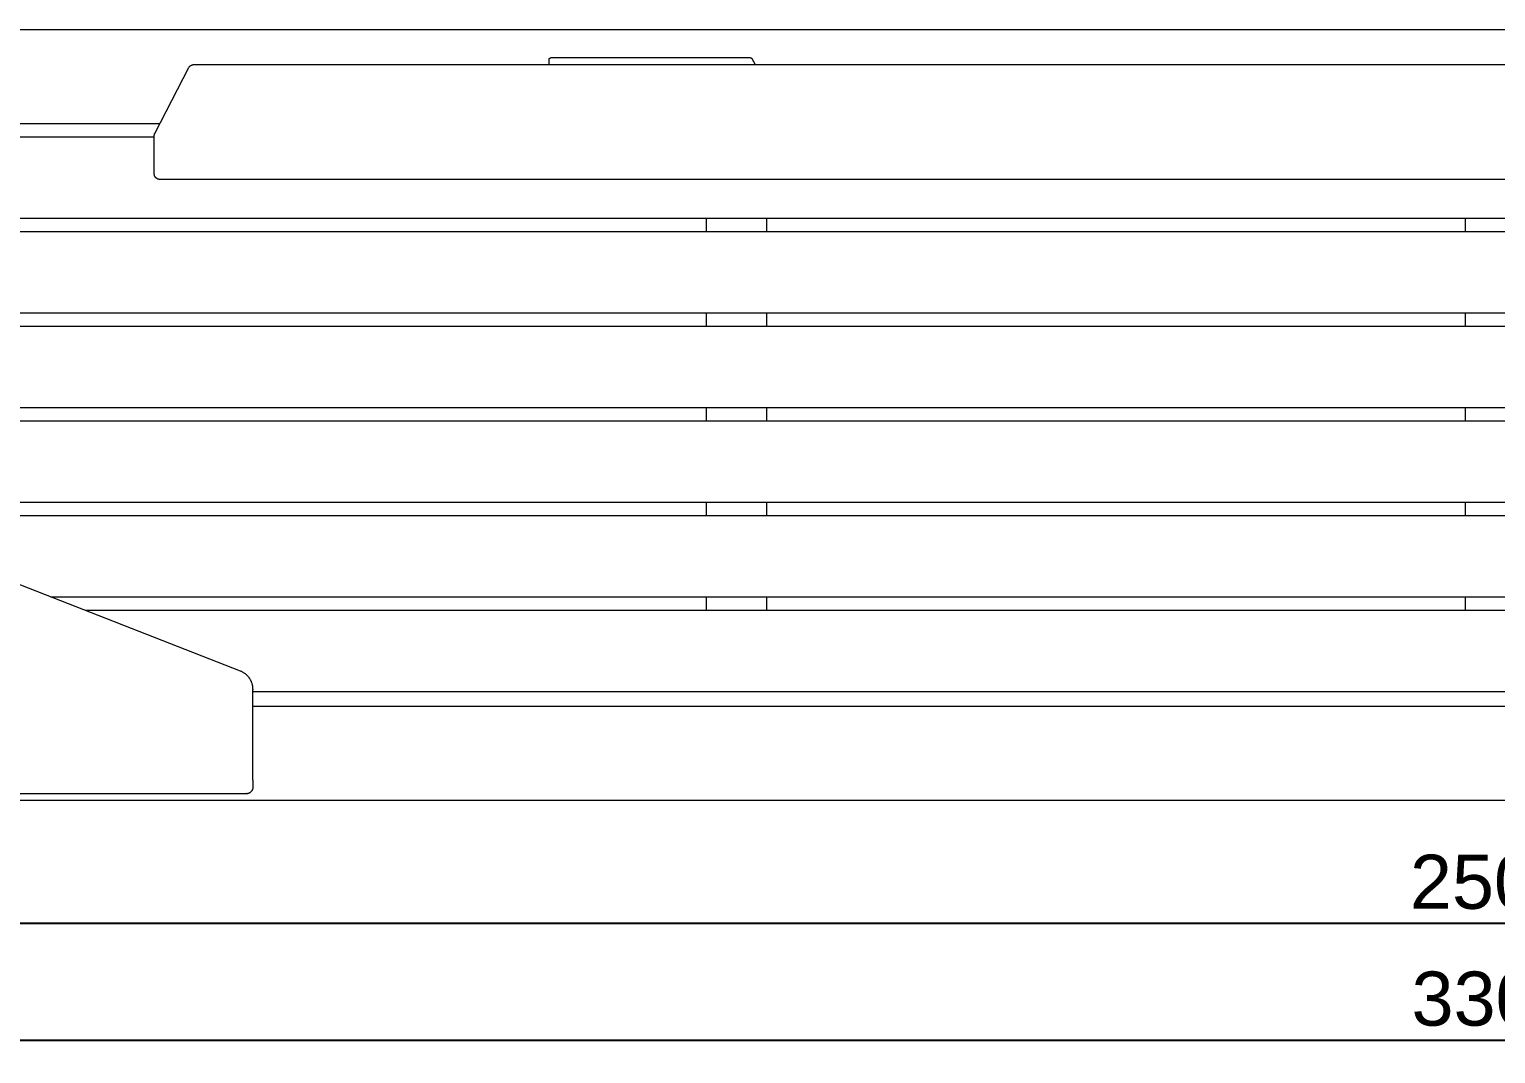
# Model space of a CAD drawing. Header units: millimetres. Extents: x -217 to 4976, y -41 to 3356.
# Drawn here: x 423 to 1507, y 1096 to 1853 of the extents above; entities that cross this region are included whole.
import ezdxf

# ---------------------------------------------------------------- set-up
doc = ezdxf.new("R2010")
doc.units = ezdxf.units.MM
doc.layers.add('ZANO_R', color=7, linetype='Continuous', lineweight=0)
doc.layers.add('ZANO_W', color=1, linetype='Continuous', lineweight=0)
doc.styles.add('Arial', font='arial.ttf')
doc.styles.get("Standard").update_dxf_attribs({"font": 'ARIALUNI.TTF'})
doc.dimstyles.new('pl i ang', dxfattribs={"dimtxt": 50, "dimasz": 50, "dimexe": 1.25, "dimexo": 0.625, "dimgap": 10, "dimtad": 1, "dimtoh": 1, "dimtxsty": 'Standard', "dimcen": 2.5, "dimclrd": 1, "dimclre": 1, "dimclrt": 1, "dimadec": 0, "dimazin": 0, "dimtfac": 1, "dimtmove": 0, "dimatfit": 3, "dimfxl": 1, "dimarcsym": 1})

# ---------------------------------------------------------------- blocks, each defined once
blk = doc.blocks.new('*D427')
at = {"layer": 'ZANO_W', "color": 1, "lineweight": -2}
for p, q in [((254.7, 1278), (254.7, 1182.1)), ((2756.3, 1277.5), (2756.3, 1182.1)), ((294.7, 1192.1), (2716.3, 1192.1))]:
    blk.add_line(p, q, dxfattribs=at)
at = {"layer": 'ZANO_W', "color": 1}
for points in [[(294.7, 1198.7), (294.7, 1185.4), (254.7, 1192.1)], [(2716.3, 1185.4), (2716.3, 1198.7), (2756.3, 1192.1)]]:
    blk.add_solid(points, dxfattribs=at)
at = {"layer": 'ZANO_W', "color": 1, "insert": (1505.5, 1222.5), "char_height": 40, "attachment_point": 5, "style": 'Arial'}
blk.add_mtext('2502', dxfattribs=at)
blk = doc.blocks.new('*D432')
at = {"layer": 'ZANO_W', "color": 1, "lineweight": -2}
for p, q in [((-143.6, 1385.4), (-143.6, 1095.7)), ((3157.1, 1385.5), (3157.1, 1095.7)), ((-103.6, 1105.7), (3117.1, 1105.7))]:
    blk.add_line(p, q, dxfattribs=at)
at = {"layer": 'ZANO_W', "color": 1}
for points in [[(-103.6, 1112.3), (-103.6, 1099), (-143.6, 1105.7)], [(3117.1, 1099), (3117.1, 1112.3), (3157.1, 1105.7)]]:
    blk.add_solid(points, dxfattribs=at)
at = {"layer": 'ZANO_W', "color": 1, "insert": (1506.7, 1136.1), "char_height": 40, "attachment_point": 5, "style": 'Arial'}
blk.add_mtext('3301', dxfattribs=at)

msp = doc.modelspace()

# ---------------------------------------------------------------- linework, layer by layer
at = {"layer": 'ZANO_R'}
for p, q in [((261.6, 1853.1), (2752.3, 1853.1)), ((808, 1832.1), (808.1, 1832.1)), ((808.1, 1832.1), (808.3, 1832.2)), ((808.3, 1832.2), (808.4, 1832.2)), ((808.4, 1832.2), (808.6, 1832.2)), ((808.6, 1832.2), (808.7, 1832.3)), ((808.7, 1832.3), (808.9, 1832.3)), ((808.9, 1832.3), (809, 1832.3)), ((809, 1832.3), (809.2, 1832.3)), ((809.2, 1832.3), (809.3, 1832.3)), ((809.3, 1832.3), (809.5, 1832.3)), ((809.5, 1832.3), (809.7, 1832.3)), ((809.7, 1832.3), (809.8, 1832.4)), ((809.8, 1832.4), (810, 1832.4)), ((810, 1832.4), (953.9, 1832.4)), ((953.9, 1832.4), (954.1, 1832.3)), ((954.1, 1832.3), (954.4, 1832.3)), ((954.4, 1832.3), (954.6, 1832.3)), ((954.6, 1832.3), (954.9, 1832.3)), ((954.9, 1832.3), (955.1, 1832.3)), ((955.1, 1832.3), (955.2, 1832.2)), ((955.2, 1832.2), (955.4, 1832.2)), ((955.4, 1832.2), (955.5, 1832.2)), ((955.5, 1832.2), (955.6, 1832.2)), ((955.6, 1832.2), (955.7, 1832.1)), ((955.7, 1832.1), (955.8, 1832.1)), ((515.5, 1776.2), (540.5, 1824.8)), ((540.5, 1824.8), (540.6, 1824.9)), ((540.6, 1825), (540.7, 1825.1)), ((540.6, 1824.9), (540.6, 1825)), ((540.7, 1825.1), (540.8, 1825.3)), ((540.8, 1825.3), (540.9, 1825.4)), ((540.9, 1825.5), (541, 1825.6)), ((540.9, 1825.4), (540.9, 1825.5)), ((541, 1825.6), (541.1, 1825.7)), ((541.1, 1825.7), (541.2, 1825.8)), ((541.2, 1825.8), (541.3, 1825.9)), ((541.3, 1825.9), (541.4, 1826)), ((541.4, 1826), (541.5, 1826.1)), ((541.5, 1826.1), (541.6, 1826.1)), ((541.6, 1826.1), (541.7, 1826.2)), ((541.7, 1826.2), (541.8, 1826.3)), ((541.8, 1826.3), (542, 1826.4)), ((542, 1826.4), (542.1, 1826.4)), ((542.1, 1826.4), (542.2, 1826.5)), ((542.2, 1826.5), (542.3, 1826.6)), ((542.3, 1826.6), (542.4, 1826.6)), ((542.4, 1826.6), (542.6, 1826.7)), ((542.6, 1826.7), (542.7, 1826.7)), ((542.7, 1826.7), (542.8, 1826.8)), ((542.8, 1826.8), (543, 1826.8)), ((543, 1826.8), (543.1, 1826.8)), ((543.1, 1826.8), (543.2, 1826.9)), ((543.2, 1826.9), (543.4, 1826.9)), ((543.4, 1826.9), (543.5, 1826.9)), ((543.5, 1826.9), (543.6, 1826.9)), ((543.6, 1826.9), (543.8, 1827)), ((543.8, 1827), (543.9, 1827)), ((543.9, 1827), (544, 1827)), ((544, 1827), (2469.4, 1827)), ((807, 1831.4), (807, 1831.5)), ((807, 1831.5), (807, 1831.5)), ((807, 1831.5), (807, 1831.5)), ((807, 1831.5), (807, 1831.5)), ((807, 1831.5), (807, 1831.5)), ((807, 1831.5), (807, 1831.5)), ((807, 1831.5), (807, 1831.5)), ((807, 1831.5), (807.1, 1831.5)), ((807, 1831.3), (807, 1831.4)), ((807, 1831.4), (807, 1831.4)), ((807, 1831.4), (807, 1831.4)), ((807, 1831.4), (807, 1831.4)), ((807, 1831.4), (807, 1831.4)), ((807, 1831.4), (807, 1831.4)), ((807, 1831.4), (807, 1831.4)), ((807, 1831.4), (807, 1831.4)), ((807, 1831.4), (807, 1831.4)), ((807, 1827), (807, 1831.3)), ((807, 1831.3), (807, 1831.3)), ((807, 1831.3), (807, 1831.3)), ((807.1, 1831.6), (807.2, 1831.7)), ((807.1, 1831.5), (807.1, 1831.6)), ((807.1, 1831.6), (807.1, 1831.6)), ((807.1, 1831.6), (807.1, 1831.6)), ((807.1, 1831.6), (807.1, 1831.6)), ((807.1, 1831.6), (807.1, 1831.6)), ((807.1, 1831.6), (807.1, 1831.6)), ((807.1, 1831.6), (807.1, 1831.6)), ((807.1, 1831.6), (807.1, 1831.6)), ((807.1, 1831.6), (807.1, 1831.6)), ((807.1, 1831.5), (807.1, 1831.5)), ((807.2, 1831.7), (807.3, 1831.8)), ((807.2, 1831.7), (807.2, 1831.7)), ((807.2, 1831.7), (807.2, 1831.7)), ((807.2, 1831.7), (807.2, 1831.7)), ((807.2, 1831.7), (807.2, 1831.7)), ((807.2, 1831.7), (807.2, 1831.7)), ((807.3, 1831.8), (807.3, 1831.8)), ((807.3, 1831.8), (807.3, 1831.8)), ((807.3, 1831.8), (807.4, 1831.8)), ((807.4, 1831.8), (807.4, 1831.9)), ((807.4, 1831.9), (807.5, 1831.9)), ((807.4, 1831.8), (807.4, 1831.8)), ((807.5, 1831.9), (807.5, 1831.9)), ((807.5, 1831.9), (807.5, 1831.9)), ((807.5, 1831.9), (807.6, 1831.9)), ((807.6, 1831.9), (807.7, 1832)), ((807.7, 1832), (807.7, 1832)), ((807.7, 1832), (807.8, 1832)), ((807.8, 1832), (807.9, 1832.1)), ((807.9, 1832.1), (808, 1832.1)), ((955.8, 1832.1), (955.9, 1832.1)), ((955.9, 1832.1), (956, 1832.1)), ((956, 1832.1), (956.1, 1832)), ((956.1, 1832), (956.2, 1832)), ((956.2, 1832), (956.3, 1832)), ((956.3, 1832), (956.3, 1831.9)), ((956.3, 1831.9), (956.3, 1831.9)), ((956.3, 1831.9), (956.4, 1831.9)), ((956.4, 1831.9), (956.4, 1831.9)), ((956.4, 1831.9), (956.5, 1831.9)), ((956.5, 1831.9), (956.5, 1831.8)), ((956.5, 1831.8), (956.5, 1831.8)), ((956.5, 1831.8), (956.6, 1831.8)), ((956.6, 1831.8), (956.6, 1831.8)), ((956.6, 1831.8), (956.6, 1831.8)), ((956.6, 1831.8), (956.6, 1831.7)), ((956.6, 1831.7), (956.7, 1831.7)), ((956.7, 1831.7), (956.7, 1831.7)), ((956.7, 1831.7), (956.7, 1831.7)), ((956.7, 1831.7), (956.7, 1831.7)), ((956.7, 1831.7), (956.7, 1831.6)), ((956.7, 1831.6), (956.7, 1831.6)), ((956.7, 1831.6), (956.8, 1831.6)), ((956.8, 1831.6), (956.8, 1831.6)), ((956.8, 1831.6), (956.8, 1831.6)), ((956.8, 1831.6), (956.8, 1831.6)), ((956.8, 1831.6), (956.8, 1831.6)), ((956.8, 1831.6), (956.8, 1831.6)), ((956.8, 1831.6), (956.8, 1831.6)), ((956.8, 1831.6), (956.8, 1831.6)), ((956.8, 1831.6), (956.8, 1831.5)), ((956.8, 1831.5), (956.8, 1831.5)), ((956.8, 1831.5), (956.8, 1831.5)), ((956.8, 1831.5), (956.8, 1831.5)), ((956.8, 1831.5), (959.3, 1827)), ((261.6, 1783.5), (519.2, 1783.5)), ((515, 1773.5), (261.7, 1773.5)), ((515, 1774.9), (515.1, 1775.1)), ((515, 1774.8), (515, 1774.9)), ((515, 1774.7), (515, 1774.8)), ((515, 1774.5), (515, 1774.7)), ((515, 1774.4), (515, 1774.5)), ((515, 1746.2), (515, 1774.4)), ((515.1, 1775.3), (515.2, 1775.5)), ((515.1, 1775.2), (515.1, 1775.3)), ((515.1, 1775.1), (515.1, 1775.2)), ((515.2, 1775.7), (515.3, 1775.9)), ((515.2, 1775.6), (515.2, 1775.7)), ((515.2, 1775.5), (515.2, 1775.6)), ((515.3, 1776), (515.4, 1776.1)), ((515.3, 1775.9), (515.3, 1776)), ((515.4, 1776.1), (515.5, 1776.2)), ((515, 1746.1), (515, 1746.2)), ((515, 1745.9), (515, 1746.1)), ((515, 1745.8), (515, 1745.9)), ((515, 1745.7), (515, 1745.8)), ((515.1, 1745.5), (515, 1745.7)), ((515.1, 1745.4), (515.1, 1745.5)), ((515.1, 1745.3), (515.1, 1745.4)), ((515.2, 1745.1), (515.1, 1745.3)), ((515.2, 1745), (515.2, 1745.1)), ((515.2, 1744.9), (515.2, 1745)), ((515.3, 1744.7), (515.2, 1744.9)), ((515.3, 1744.6), (515.3, 1744.7)), ((515.4, 1744.5), (515.3, 1744.6)), ((515.5, 1744.4), (515.4, 1744.5)), ((515.5, 1744.2), (515.5, 1744.4)), ((515.6, 1744.1), (515.5, 1744.2)), ((515.7, 1744), (515.6, 1744.1)), ((515.7, 1743.9), (515.7, 1744)), ((515.8, 1743.8), (515.7, 1743.9)), ((515.9, 1743.7), (515.8, 1743.8)), ((516, 1743.6), (515.9, 1743.7)), ((516.1, 1743.5), (516, 1743.6)), ((516.2, 1743.4), (516.1, 1743.5)), ((516.3, 1743.3), (516.2, 1743.4)), ((516.4, 1743.2), (516.3, 1743.3)), ((516.5, 1743.1), (516.4, 1743.2)), ((516.6, 1743), (516.5, 1743.1)), ((516.7, 1742.9), (516.6, 1743)), ((516.8, 1742.9), (516.7, 1742.9)), ((516.9, 1742.8), (516.8, 1742.9)), ((517, 1742.7), (516.9, 1742.8)), ((517.2, 1742.7), (517, 1742.7)), ((517.3, 1742.6), (517.2, 1742.7)), ((517.4, 1742.5), (517.3, 1742.6)), ((517.5, 1742.5), (517.4, 1742.5)), ((517.7, 1742.4), (517.5, 1742.5)), ((517.8, 1742.4), (517.7, 1742.4)), ((517.9, 1742.4), (517.8, 1742.4)), ((518.1, 1742.3), (517.9, 1742.4)), ((518.2, 1742.3), (518.1, 1742.3)), ((518.3, 1742.3), (518.2, 1742.3)), ((518.5, 1742.2), (518.3, 1742.3)), ((518.6, 1742.2), (518.5, 1742.2)), ((518.7, 1742.2), (518.6, 1742.2)), ((518.9, 1742.2), (518.7, 1742.2)), ((519, 1742.2), (518.9, 1742.2)), ((2494.5, 1742.2), (519, 1742.2)), ((261.7, 1713.5), (2751.7, 1713.5)), ((923, 1713.5), (923, 1703.5)), ((968, 1703.5), (968, 1713.5)), ((1484.2, 1713.5), (1484.2, 1703.5)), ((2751.7, 1703.5), (261.7, 1703.5)), ((261.7, 1643.5), (2751.7, 1643.5)), ((923, 1643.5), (923, 1633.5)), ((968, 1633.5), (968, 1643.5)), ((1484.2, 1643.5), (1484.2, 1633.5)), ((2751.7, 1633.5), (261.7, 1633.5)), ((261.7, 1573.5), (2751.7, 1573.5)), ((923, 1573.5), (923, 1563.5)), ((968, 1563.5), (968, 1573.5)), ((1484.2, 1573.5), (1484.2, 1563.5)), ((2751.7, 1563.5), (261.7, 1563.5)), ((261.7, 1503.5), (2751.7, 1503.5)), ((263, 1502), (578.5, 1378.8)), ((923, 1503.5), (923, 1493.5)), ((968, 1493.5), (968, 1503.5)), ((1484.2, 1503.5), (1484.2, 1493.5)), ((2751.7, 1493.5), (285, 1493.5)), ((438.5, 1433.5), (2751.7, 1433.5)), ((923, 1433.5), (923, 1423.5)), ((968, 1423.5), (968, 1433.5)), ((1484.2, 1433.5), (1484.2, 1423.5)), ((2751.7, 1423.5), (464.1, 1423.5)), ((578.5, 1378.8), (579, 1378.6)), ((579, 1378.6), (579.4, 1378.4)), ((579.4, 1378.4), (579.9, 1378.1)), ((579.9, 1378.1), (580.4, 1377.9)), ((580.4, 1377.9), (580.8, 1377.6)), ((580.8, 1377.6), (581.2, 1377.4)), ((581.2, 1377.4), (581.7, 1377.1)), ((581.7, 1377.1), (582.1, 1376.8)), ((582.1, 1376.8), (582.5, 1376.5)), ((582.5, 1376.5), (582.9, 1376.1)), ((582.9, 1376.1), (583.2, 1375.8)), ((583.2, 1375.8), (583.6, 1375.4)), ((583.6, 1375.4), (584, 1375.1)), ((584, 1375.1), (584.3, 1374.7)), ((584.3, 1374.7), (584.6, 1374.3)), ((584.6, 1374.3), (585, 1373.9)), ((585, 1373.9), (585.3, 1373.5)), ((585.5, 1373.1), (585.3, 1373.5)), ((585.8, 1372.7), (585.5, 1373.1)), ((586.1, 1372.2), (585.8, 1372.7)), ((586.3, 1371.8), (586.1, 1372.2)), ((586.5, 1371.4), (586.3, 1371.8)), ((586.8, 1370.9), (586.5, 1371.4)), ((586.9, 1370.4), (586.8, 1370.9)), ((587.1, 1370), (586.9, 1370.4)), ((587.3, 1369.5), (587.1, 1370)), ((587.4, 1369), (587.3, 1369.5)), ((587.6, 1368.5), (587.4, 1369)), ((587.7, 1368), (587.6, 1368.5)), ((587.8, 1367.6), (587.7, 1368)), ((587.9, 1367.1), (587.8, 1367.6)), ((587.9, 1366.6), (587.9, 1367.1)), ((588, 1366.1), (587.9, 1366.6)), ((588, 1365.6), (588, 1366.1)), ((588, 1365.1), (588, 1365.6)), ((588, 1365.1), (588, 1364.8)), ((588, 1297.9), (588, 1364.8)), ((588, 1363.5), (2751.7, 1363.5)), ((2752.3, 1352.5), (588, 1352.5)), ((587.1, 1290.1), (587, 1290)), ((587.2, 1290.2), (587.1, 1290.1)), ((587.3, 1290.4), (587.2, 1290.2)), ((587.4, 1290.5), (587.3, 1290.4)), ((587.5, 1290.7), (587.4, 1290.5)), ((587.6, 1291), (587.5, 1290.8)), ((587.5, 1290.8), (587.5, 1290.7)), ((587.7, 1291.2), (587.6, 1291)), ((587.8, 1291.5), (587.7, 1291.3)), ((587.7, 1291.3), (587.7, 1291.2)), ((587.9, 1291.7), (587.8, 1291.5)), ((588, 1292.2), (587.9, 1292)), ((587.9, 1292), (587.9, 1291.8)), ((587.9, 1291.8), (587.9, 1291.7)), ((588, 1297.9), (588, 1293)), ((588, 1293), (588, 1292.9)), ((588, 1292.9), (588, 1292.7)), ((588, 1292.7), (588, 1292.5)), ((588, 1292.5), (588, 1292.3)), ((588, 1292.3), (588, 1292.2)), ((2752.3, 1282.8), (261.6, 1282.8)), ((263, 1288), (583, 1288)), ((583.2, 1288), (583, 1288)), ((583.3, 1288), (583.2, 1288)), ((583.3, 1288), (583.4, 1288)), ((583.4, 1288), (583.6, 1288.1)), ((583.6, 1288.1), (583.8, 1288.1)), ((583.8, 1288.1), (584, 1288.1)), ((584, 1288.1), (584.1, 1288.1)), ((584.1, 1288.1), (584.3, 1288.2)), ((584.3, 1288.2), (584.5, 1288.2)), ((584.5, 1288.2), (584.6, 1288.3)), ((584.6, 1288.3), (584.8, 1288.3)), ((584.8, 1288.3), (584.9, 1288.4)), ((584.9, 1288.4), (585.1, 1288.5)), ((585.1, 1288.5), (585.3, 1288.5)), ((585.3, 1288.5), (585.4, 1288.6)), ((585.4, 1288.6), (585.6, 1288.7)), ((585.6, 1288.7), (585.7, 1288.8)), ((585.7, 1288.8), (585.9, 1288.9)), ((585.9, 1288.9), (586, 1289)), ((586, 1289), (586.1, 1289.1)), ((586.1, 1289.1), (586.3, 1289.2)), ((586.3, 1289.2), (586.4, 1289.3)), ((586.5, 1289.4), (586.4, 1289.3)), ((586.6, 1289.6), (586.5, 1289.4)), ((586.8, 1289.7), (586.6, 1289.6)), ((586.9, 1289.8), (586.8, 1289.7)), ((587, 1290), (586.9, 1289.8))]:
    msp.add_line(p, q, dxfattribs=at)

# ---------------------------------------------------------------- dimensions: what is measured, and where the dimension line sits
at = {"layer": 'ZANO_W'}
for base, p1, p2, picture, middle in [((3157.1, 1105.7), (-143.6, 1395.4), (3157.1, 1395.5), '*D432', (1506.7, 1136.1)), ((2756.3, 1192.1), (254.7, 1288), (2756.3, 1287.5), '*D427', (1505.5, 1222.5))]:
    dim = msp.add_linear_dim(base=base, p1=p1, p2=p2, dimstyle='pl i ang', override={"dimtxt": 40, "dimasz": 40, "dimexe": 10, "dimexo": 10, "dimtoh": 0, "dimdec": 0, "dimtxsty": 'Arial', "dimtdec": 0, "dimtmove": 1}, dxfattribs=at)
    dim.commit()
    dim.dimension.update_dxf_attribs({"geometry": picture, "text_midpoint": middle})

doc.saveas('drawing.dxf')
